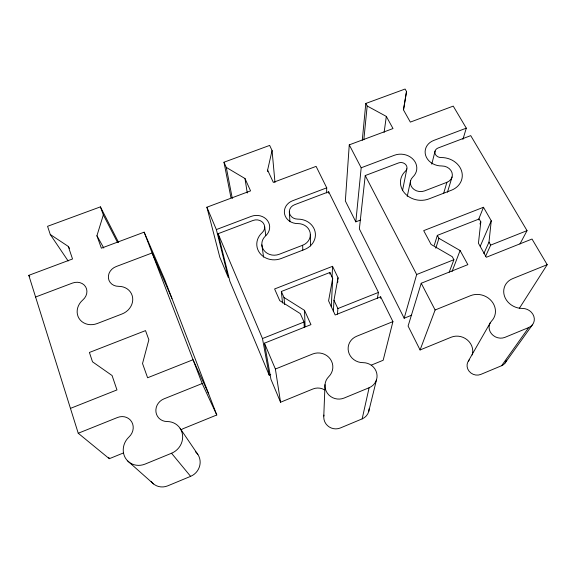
<?xml version="1.0" encoding="UTF-8"?>
<svg xmlns="http://www.w3.org/2000/svg" width="576" height="576" viewBox="0 0 576 576"><rect width="100%" height="100%" fill="white"/><g stroke="black" fill="none" stroke-linecap="round" stroke-linejoin="round"><path stroke-width="0.86" d="M326.599 192.946L326.729 187.841L316.102 166.37L273.319 182.369L267.602 170.122L272.066 150.509L269.647 145.411L223.978 162.223L230.962 197.69M328.644 193.255L328.687 191.801L294.538 204.739A8.46 7.495 -2.9 0 0 289.483 213.178A8.46 7.495 -2.9 0 0 297.778 219.125A17.633 15.811 -2.9 0 1 315.072 231.646A17.633 15.811 -2.9 0 1 304.61 249.458L281.117 258.538A17.698 15.934 -5.9 0 1 259.661 252.922A17.698 15.934 -5.9 0 1 262.109 232.726A8.518 7.589 -7.8 0 0 263.318 223.121A8.518 7.589 -7.8 0 0 253.073 220.45L218.102 233.698L229.853 281.196L269.201 375.149L270.727 374.537M323.791 416.095L325.008 384.646M329.832 274.025L329.897 272.477L281.347 291.485L282.514 302.99M332.057 277.056L332.561 266.314L274.608 288.965L279.763 300.665L300.283 313.625L304.049 322.013L304.25 327.42M331.294 306.641L332.676 278.345L329.897 272.477M333.353 311.544L333.986 300.269L338.026 277.776L332.561 266.314M337.73 282.334L337.831 280.829M337.925 279.302L338.026 277.776M462.924 139.349L466.301 128.16L453.24 106.114L410.335 122.098L403.553 110.03L406.512 91.548L405.086 89.042L365.803 103.464L367.178 105.998L386.323 116.41L393.005 128.556L349.265 144.857L345.348 200.966L355.824 221.846L360.734 219.953M337.478 314.165L337.874 308.556L333.986 300.269M362.275 140.285L365.803 103.464M363.838 139.774L367.178 105.998M355.824 221.846L361.181 167.782L349.265 144.857M483.869 253.526L488.995 242.129L491.249 220.774L483.473 207.274L423.691 230.638L431.093 244.44L452.261 256.702L453.895 259.718L449.208 272.196M519.948 243.965L527.04 230.652L470.729 135.634L438.142 147.967A5.89 4.975 8.9 0 0 435.089 153.605A5.89 4.975 8.9 0 0 441.137 157.55A19.872 16.97 9.9 0 1 461.585 171A19.872 16.97 9.9 0 1 451.368 190.253L428.976 198.9A19.894 17.143 8.5 0 1 404.446 192.902A19.894 17.143 8.5 0 1 405.482 171.108A5.897 5.062 6.4 0 0 405.821 164.7A5.897 5.062 6.4 0 0 398.578 162.936L365.227 175.558L359.366 228.917L404.165 318.226L411.689 315.187M434.254 245.326L437.335 235.39L479.16 218.981L480.809 221.882L478.44 243.245L486.324 257.27L532.008 239.04L547.2 264.679L519.314 308.39M384.106 132.458L386.323 116.41M403.423 109.764L406.512 91.548M332.676 278.345L328.579 300.845L335.167 314.978L380.664 296.842L392.926 321.624L383.162 360.266L371.311 365.119M377.366 298.267L378.468 292.406L328.687 191.801M380.376 298.303L380.664 296.842M402.509 190.678L406.843 168.876M407.246 196.394L410.566 180.763M323.921 415.073A11.894 11.614 19.1 0 0 340.394 427.961L362.16 418.882L369.108 387.742A13.651 13.01 16.5 0 0 376.711 373.082A13.651 13.01 16.5 0 0 363.046 362.657A14.53 13.702 12.3 0 1 348.487 351.67A14.53 13.702 12.3 0 1 356.666 336.254L392.926 321.624M368.669 411.682L376.56 379.584M431.784 164.146L435.06 151.085M404.165 318.226L416.671 274.514L365.227 175.558M443.657 193.298L446.897 182.318A9.936 8.489 9.9 0 0 452.016 172.699A9.936 8.489 9.9 0 0 441.799 165.967A15.696 13.27 8.9 0 1 425.657 155.434A15.696 13.27 8.9 0 1 433.829 140.4L466.301 128.16M447.458 192.218L452.081 176.954M437.335 235.39L438.934 238.334L460.094 250.517L467.863 264.643L421.222 283.255L408.089 326.059L420.077 349.963L451.181 337.219A15.106 13.802 24.8 0 1 467.381 339.991A15.106 13.802 24.8 0 1 472.19 354.96M181.282 429.754A10.692 10.13 -42.7 0 1 183.571 428.494L216.778 414.979L164.743 279.691L144.151 232.171L101.369 248.184L96.926 235.742L103.342 214.891L100.418 206.863L47.563 226.31L50.27 234.49L68.162 261M435.802 248.213L438.934 238.334M420.077 349.963L435.118 309.989L470.578 295.654A17.302 15.48 21.8 0 1 491.695 301.248A17.302 15.48 21.8 0 1 491.537 321.098A10.987 9.806 25 0 0 491.501 333.778A10.987 9.806 25 0 0 504.929 337.363L528.746 327.521A10.994 9.691 25.3 0 0 533.844 316.346A10.994 9.691 25.3 0 0 522.439 308.434A17.309 15.156 22.9 0 1 504.454 296.078A17.309 15.156 22.9 0 1 512.611 278.662L547.2 264.679M452.052 271.519L460.094 250.517M478.462 219.823L483.473 207.274M479.966 223.956L480.809 221.882M480.254 246.233L491.249 220.774M485.503 256.428L490.687 245.102L527.04 230.652M468.367 361.044L490.536 322.344M469.253 359.942A9.583 8.719 28.1 0 0 469.094 371.218A9.583 8.719 28.1 0 0 480.766 374.422L501.631 365.702L528.746 327.521M505.116 362.974L532.699 324.446M195.415 451.706A14.839 14.054 -48.9 0 1 190.613 476.352L167.796 485.82A15.005 14.054 -50.3 0 1 151.171 481.392M369.108 387.742L344.11 398.052A13.658 13.154 11.8 0 1 327.427 393.307A13.658 13.154 11.8 0 1 328.774 376.639A14.566 13.961 3.1 0 0 330.286 359.042A14.566 13.961 3.1 0 0 312.588 354.031L275.386 369.036L280.548 402.228L312.97 388.973A12.701 12.362 6.3 0 1 324.526 389.844M216.778 414.979L202.176 383.537L163.944 398.873A12.283 11.484 -37.4 0 0 155.966 412.078A12.283 11.484 -37.4 0 0 167.112 421.531A17.071 16.006 -43.2 0 1 182.513 434.743A17.071 16.006 -43.2 0 1 171.54 453.247L145.145 464.069A17.273 16.006 -45.4 0 1 125.395 458.021A17.273 16.006 -45.4 0 1 129.024 436.946A12.535 11.498 -42.2 0 0 131.695 421.841A12.535 11.498 -42.2 0 0 117.475 417.506L78.235 433.246L28.8 275.342L72.533 258.977L68.263 246.406L50.27 234.49M78.235 433.246L109.303 458.705L123.502 452.93M70.445 408.384L116.964 389.923L112.082 375.53L92.506 361.807L89.41 352.462L145.519 330.61L148.86 339.768L142.531 363.521L147.607 377.762L193.046 359.734L208.663 393.876M416.671 274.514L453.895 259.718M269.201 375.149L262.483 338.544L304.049 322.013M337.874 308.556L378.468 292.406M280.548 402.228L270.929 379.267L264.442 343.174L310.954 324.634L304.517 310.378L283.997 297.461L281.347 291.485M326.729 187.841L292.644 200.729A13.435 11.902 -2.9 0 0 284.609 214.135A13.435 11.902 -2.9 0 0 297.778 223.582A12.593 11.297 -2.9 0 1 310.126 232.524A12.593 11.297 -2.9 0 1 302.645 245.254L279.194 254.29A12.643 11.376 -5.9 0 1 263.887 250.279A12.643 11.376 -5.9 0 1 265.615 235.865A13.529 12.06 -7.8 0 0 267.523 220.615A13.529 12.06 -7.8 0 0 251.258 216.374L216.353 229.572L228.29 277.474L219.83 257.27L206.892 207.216L250.567 190.879L244.987 178.524L226.282 167.407L223.978 162.223M446.897 182.318L424.584 190.894A9.943 8.568 8.5 0 1 412.344 187.898A9.943 8.568 8.5 0 1 412.834 177.012A15.732 13.493 6.4 0 0 413.69 159.955A15.732 13.493 6.4 0 0 394.416 155.254L361.181 167.782M35.582 297.014L72.446 283.082A11.585 10.109 -28.1 0 1 85.608 286.79A11.585 10.109 -28.1 0 1 82.807 299.974A15.926 14.069 -28.7 0 0 78.998 318.355A15.926 14.069 -28.7 0 0 97.25 323.525L122.033 313.97A15.79 14.04 -26.3 0 0 132.653 297.778A15.79 14.04 -26.3 0 0 118.606 286.337A11.405 10.058 -24 0 1 108.425 278.136A11.405 10.058 -24 0 1 116.143 266.566L152.122 252.965L171.95 298.433M127.793 461.066L153.605 483.984M171.54 453.247L190.613 476.352M28.8 275.342L29.786 276.559M180.115 428.364L197.878 454.5M68.263 246.406L69.53 248.35M488.995 242.129L490.687 245.102M96.926 235.742L103.788 248.047M421.222 283.255L435.118 309.989M103.342 214.891L117.547 242.518M100.418 206.863L118.62 242.474M206.892 207.216L216.353 229.572M218.102 233.698L262.483 338.544M264.442 343.174L275.386 369.036M144.151 232.171L202.176 383.537M108.857 457.322L109.303 458.705M226.282 167.407L232.308 198.468M244.987 178.524L247.262 193.01M261.85 244.836L263.57 257.112M264.658 226.685L265.774 235.469M267.602 170.122L267.761 171.626M283.997 297.461L284.681 304.625M272.066 150.509L274.982 182.498M289.325 211.946L289.944 221.724M302.645 245.254L302.81 250.142M304.517 310.378L305.086 326.542M310.363 234.295L310.522 245.974M369.122 408.708A11.902 11.498 22.7 0 1 362.16 418.882M506.39 360.187A9.583 8.633 28.2 0 1 501.631 365.702"/></g></svg>
